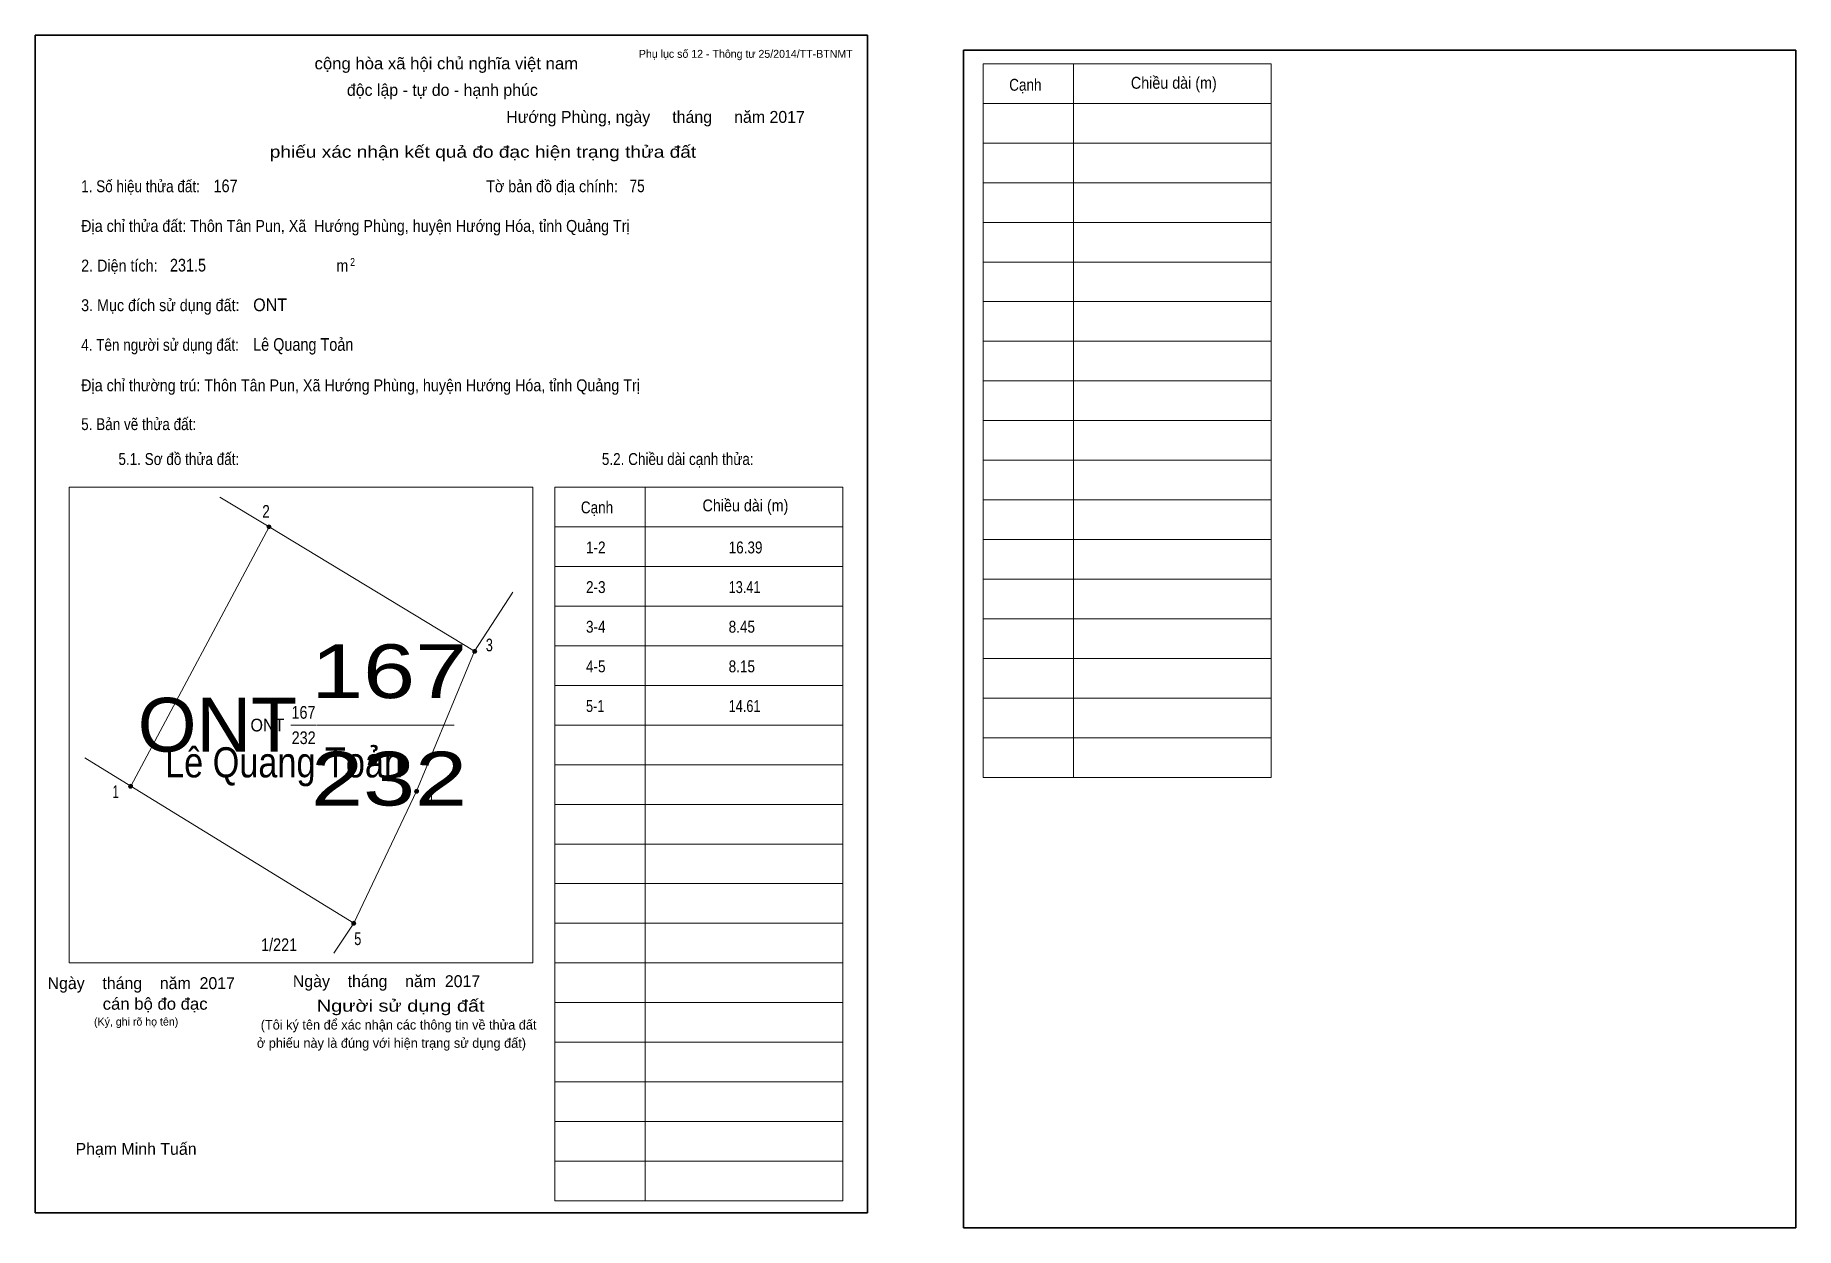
# Model space of a CAD drawing. Header units: centimetres. Extents: x 0 to 44.4, y -0.4 to 29.7.
import ezdxf
from ezdxf.enums import TextEntityAlignment as Align

# ---------------------------------------------------------------- set-up
doc = ezdxf.new("R2010")
doc.units = ezdxf.units.CM
doc.header["$LTSCALE"] = 0.12
for name, color, linetype, lineweight in [('13', 7, 'Continuous', 13), ('32', 7, 'Continuous', 13), ('33', 7, 'Continuous', 13), ('6', 7, 'Continuous', 13), ('63', 7, 'Continuous', 13)]:
    doc.layers.add(name, color=color, linetype=linetype, lineweight=lineweight)
for name, color, linetype in [('2', 7, 'Continuous'), ('30', 7, 'Continuous'), ('34', 7, 'Continuous')]:
    doc.layers.add(name, color=color, linetype=linetype)

msp = doc.modelspace()

# ---------------------------------------------------------------- hatches: boundary and pattern name
at = {"layer": '32'}
for points in [[(5.9493, 17.3, 1), (5.8493, 17.3, 1)], [(11.1439, 14.1597, 1), (11.0439, 14.1597, 1)], [(2.4561, 10.757, 1), (2.3561, 10.757, 1)], [(9.6733, 10.6303, 1), (9.5733, 10.6303, 1)], [(8.0896, 7.3, 1), (7.9896, 7.3, 1)]]:
    msp.add_hatch(color=256, dxfattribs=at).paths.add_polyline_path(points)

# ---------------------------------------------------------------- linework, layer by layer
at = {"layer": '13'}
msp.add_line((7.11, 12.3), (10.57, 12.3), dxfattribs=at)
at = {"layer": '32'}
for centre in [(5.8993, 17.3), (11.0939, 14.1597), (2.4061, 10.757), (9.6233, 10.6303), (8.0396, 7.3)]:
    msp.add_circle(centre, 0.05, dxfattribs=at)
at = {"layer": '33'}
msp.add_line((6.45, 12.3), (7.09, 12.3), dxfattribs=at)
at = {"layer": '6'}
for p, q in [((5.9, 17.3), (2.41, 10.76)), ((11.09, 14.16), (12.05, 15.65)), ((7.54, 6.55), (8.04, 7.3))]:
    msp.add_line(p, q, dxfattribs=at)
for points in [[(11.09, 14.16), (5.9, 17.3), (4.66, 18.05)], [(8.04, 7.3), (9.62, 10.63), (11.09, 14.16)], [(1.25, 11.47), (2.41, 10.76), (8.04, 7.3)]]:
    msp.add_lwpolyline(points, dxfattribs=at)
at = {"layer": '63'}
for p, q in [((23.92, 28.98), (31.19, 28.98)), ((23.92, 10.98), (23.92, 28.98)), ((26.2, 10.98), (26.2, 28.98)), ((31.19, 10.98), (31.19, 28.98)), ((23.92, 27.98), (31.19, 27.98)), ((23.92, 26.98), (31.19, 26.98)), ((23.92, 25.98), (31.19, 25.98)), ((23.92, 24.98), (31.19, 24.98)), ((23.92, 23.98), (31.19, 23.98)), ((23.92, 22.98), (31.19, 22.98)), ((23.92, 21.98), (31.19, 21.98)), ((23.92, 20.98), (31.19, 20.98)), ((23.92, 19.98), (31.19, 19.98)), ((23.92, 18.98), (31.19, 18.98)), ((0.86, 18.3), (12.56, 18.3)), ((0.86, 6.3), (0.86, 18.3)), ((12.56, 6.3), (12.56, 18.3)), ((13.11, 18.3), (20.38, 18.3)), ((13.11, 0.3), (13.11, 18.3)), ((15.39, 0.3), (15.39, 18.3)), ((20.38, 0.3), (20.38, 18.3)), ((23.92, 17.98), (31.19, 17.98)), ((13.11, 17.3), (20.38, 17.3)), ((23.92, 16.98), (31.19, 16.98)), ((13.11, 16.3), (20.38, 16.3)), ((23.92, 15.98), (31.19, 15.98)), ((13.11, 15.3), (20.38, 15.3)), ((23.92, 14.98), (31.19, 14.98)), ((13.11, 14.3), (20.38, 14.3)), ((23.92, 13.98), (31.19, 13.98)), ((13.11, 13.3), (20.38, 13.3)), ((23.92, 12.98), (31.19, 12.98)), ((13.11, 12.3), (20.38, 12.3)), ((23.92, 11.98), (31.19, 11.98)), ((13.11, 11.3), (20.38, 11.3)), ((23.92, 10.98), (31.19, 10.98)), ((13.11, 10.3), (20.38, 10.3)), ((13.11, 9.3), (20.38, 9.3)), ((13.11, 8.3), (20.38, 8.3)), ((13.11, 7.3), (20.38, 7.3)), ((0.86, 6.3), (12.56, 6.3)), ((13.11, 6.3), (20.38, 6.3)), ((13.11, 5.3), (20.38, 5.3)), ((13.11, 4.3), (20.38, 4.3)), ((13.11, 3.3), (20.38, 3.3)), ((13.11, 2.3), (20.38, 2.3)), ((13.11, 1.3), (20.38, 1.3)), ((13.11, 0.3), (20.38, 0.3))]:
    msp.add_line(p, q, dxfattribs=at)
at = {"layer": '63', "lineweight": 35}
for points in [[(0, 0), (0, 29.7), (21, 29.7), (21, 0)], [(23.43, -0.38), (23.43, 29.32), (44.43, 29.32), (44.43, -0.38)]]:
    msp.add_lwpolyline(points, close=True, dxfattribs=at)

# ---------------------------------------------------------------- texts
at = {"layer": '13', "width": 1.3}
for s, p in [('167', (8.93, 12.98)), ('232', (8.93, 10.27))]:
    msp.add_text(s, height=1.357, dxfattribs=at).set_placement(p, align=Align.CENTER)
at = {"layer": '13', "width": 1.05}
msp.add_text('ONT', height=1.357, dxfattribs=at).set_placement((6.61, 11.63), align=Align.RIGHT)
at = {"layer": '2', "width": 0.85}
msp.add_text('Lê Quang Toản', height=0.7601, dxfattribs=at).set_placement((6.28, 10.98), align=Align.CENTER)
at = {"layer": '30'}
for s, height, width, p in [('1-2', 0.3, 0.85, (13.9, 16.63)), ('16.39', 0.3, 0.85, (17.5, 16.63)), ('2-3', 0.3, 0.85, (13.9, 15.63)), ('13.41', 0.3, 0.8, (17.5, 15.63)), ('3-4', 0.3, 0.85, (13.9, 14.63)), ('8.45', 0.3, 0.85, (17.5, 14.63)), ('4-5', 0.3, 0.85, (13.9, 13.63)), ('8.15', 0.3, 0.85, (17.5, 13.63)), ('5-1', 0.3, 0.8, (13.9, 12.63)), ('14.61', 0.3, 0.8, (17.5, 12.63)), ('1/221', 0.32, 0.85, (5.7, 6.6))]:
    msp.add_text(s, height=height, dxfattribs=dict(at, width=width)).set_placement(p)
at = {"layer": '32'}
for s, width, p in [('2', 0.8, (5.825, 17.53)), ('3', 0.75, (11.46, 14.16)), ('1', 0.65, (2.03, 10.46)), ('4', 0.8, (9.965, 10.27)), ('5', 0.75, (8.14, 6.75))]:
    msp.add_text(s, height=0.32, dxfattribs=dict(at, width=width)).set_placement(p, align=Align.CENTER)
at = {"layer": '33', "width": 0.95}
msp.add_text('ONT', height=0.32, dxfattribs=at).set_placement((6.29, 12.14), align=Align.RIGHT)
at = {"layer": '33', "width": 0.85}
for s, p in [('167', (6.77, 12.46)), ('232', (6.775, 11.82))]:
    msp.add_text(s, height=0.32, dxfattribs=at).set_placement(p, align=Align.CENTER)
at = {"layer": '34'}
for s, width, p in [('167', 0.85, (4.5, 25.74)), ('75', 0.8, (15, 25.74)), ('231.5', 0.85, (3.4, 23.74)), ('ONT', 0.95, (5.5, 22.74)), ('Lê Quang Toản', 0.85, (5.5, 21.74))]:
    msp.add_text(s, height=0.32, dxfattribs=dict(at, width=width)).set_placement(p)
at = {"layer": '63'}
for s, height, p in [('Phụ lục số 12 - Thông tư 25/2014/TT-BTNMT', 0.2, (20.63, 29.13)), ('Ngày    tháng    năm  2017', 0.3, (5.04, 5.64)), ('Ngày    tháng    năm  2017', 0.3, (11.23, 5.69)), ('(Ký, ghi rõ họ tên)', 0.2, (3.61, 4.72))]:
    msp.add_text(s, height=height, dxfattribs=at).set_placement(p, align=Align.RIGHT)
at = {"layer": '63', "width": 1.05}
msp.add_text('cộng hòa xã hội chủ nghĩa việt nam', height=0.3, dxfattribs=at).set_placement((10.375, 28.84), align=Align.CENTER)
at = {"layer": '63'}
for s, height, p in [('độc lập - tự do - hạnh phúc', 0.3, (10.275, 28.17)), ('Hướng Phùng, ngày     tháng     năm 2017', 0.3, (15.655, 27.49)), ('(Tôi ký tên để xác nhận các thông tin về thửa đất ', 0.24, (9.215, 4.62)), ('ở phiếu này là đúng với hiện trạng sử dụng đất)', 0.24, (8.99, 4.16)), ('Phạm Minh Tuấn', 0.3, (2.545, 1.46))]:
    msp.add_text(s, height=height, dxfattribs=at).set_placement(p, align=Align.CENTER)
for s, height, width, p in [('Cạnh', 0.3, 0.85, (24.58, 28.3)), ('Chiều dài (m)', 0.3, 0.9, (27.65, 28.35)), ('1. Số hiệu thửa đất:', 0.3, 0.85, (1.16, 25.74)), ('Tờ bản đồ địa chính:', 0.3, 0.9, (11.38, 25.74)), ('Địa chỉ thửa đất: Thôn Tân Pun, Xã  Hướng Phùng, huyện Hướng Hóa, tỉnh Quảng Trị', 0.3, 0.9, (1.16, 24.74)), ('2. Diện tích:', 0.3, 0.9, (1.16, 23.74)), ('2', 0.2, 0.8, (7.95, 23.88)), ('m', 0.3, 0.9, (7.6, 23.74)), ('3. Mục đích sử dụng đất:', 0.3, 0.9, (1.16, 22.74)), ('4. Tên người sử dụng đất:', 0.3, 0.85, (1.16, 21.74)), ('Địa chỉ thường trú: Thôn Tân Pun, Xã Hướng Phùng, huyện Hướng Hóa, tỉnh Quảng Trị', 0.3, 0.9, (1.16, 20.72)), ('5. Bản vẽ thửa đất:', 0.3, 0.85, (1.16, 19.74)), ('5.1. Sơ đồ thửa đất:', 0.3, 0.85, (2.1, 18.86)), ('5.2. Chiều dài cạnh thửa:', 0.3, 0.85, (14.3, 18.86)), ('Cạnh', 0.3, 0.85, (13.77, 17.64)), ('Chiều dài (m)', 0.3, 0.9, (16.84, 17.69))]:
    msp.add_text(s, height=height, dxfattribs=dict(at, width=width)).set_placement(p)
for s, width, p in [('phiếu xác nhận kết quả đo đạc hiện trạng thửa đất', 1.2, (16.68, 26.61)), ('cán bộ đo đạc', 1.05, (4.35, 5.12)), ('Người sử dụng đất', 1.25, (11.34, 5.07))]:
    msp.add_text(s, height=0.3, dxfattribs=dict(at, width=width)).set_placement(p, align=Align.RIGHT)

doc.saveas('drawing.dxf')
